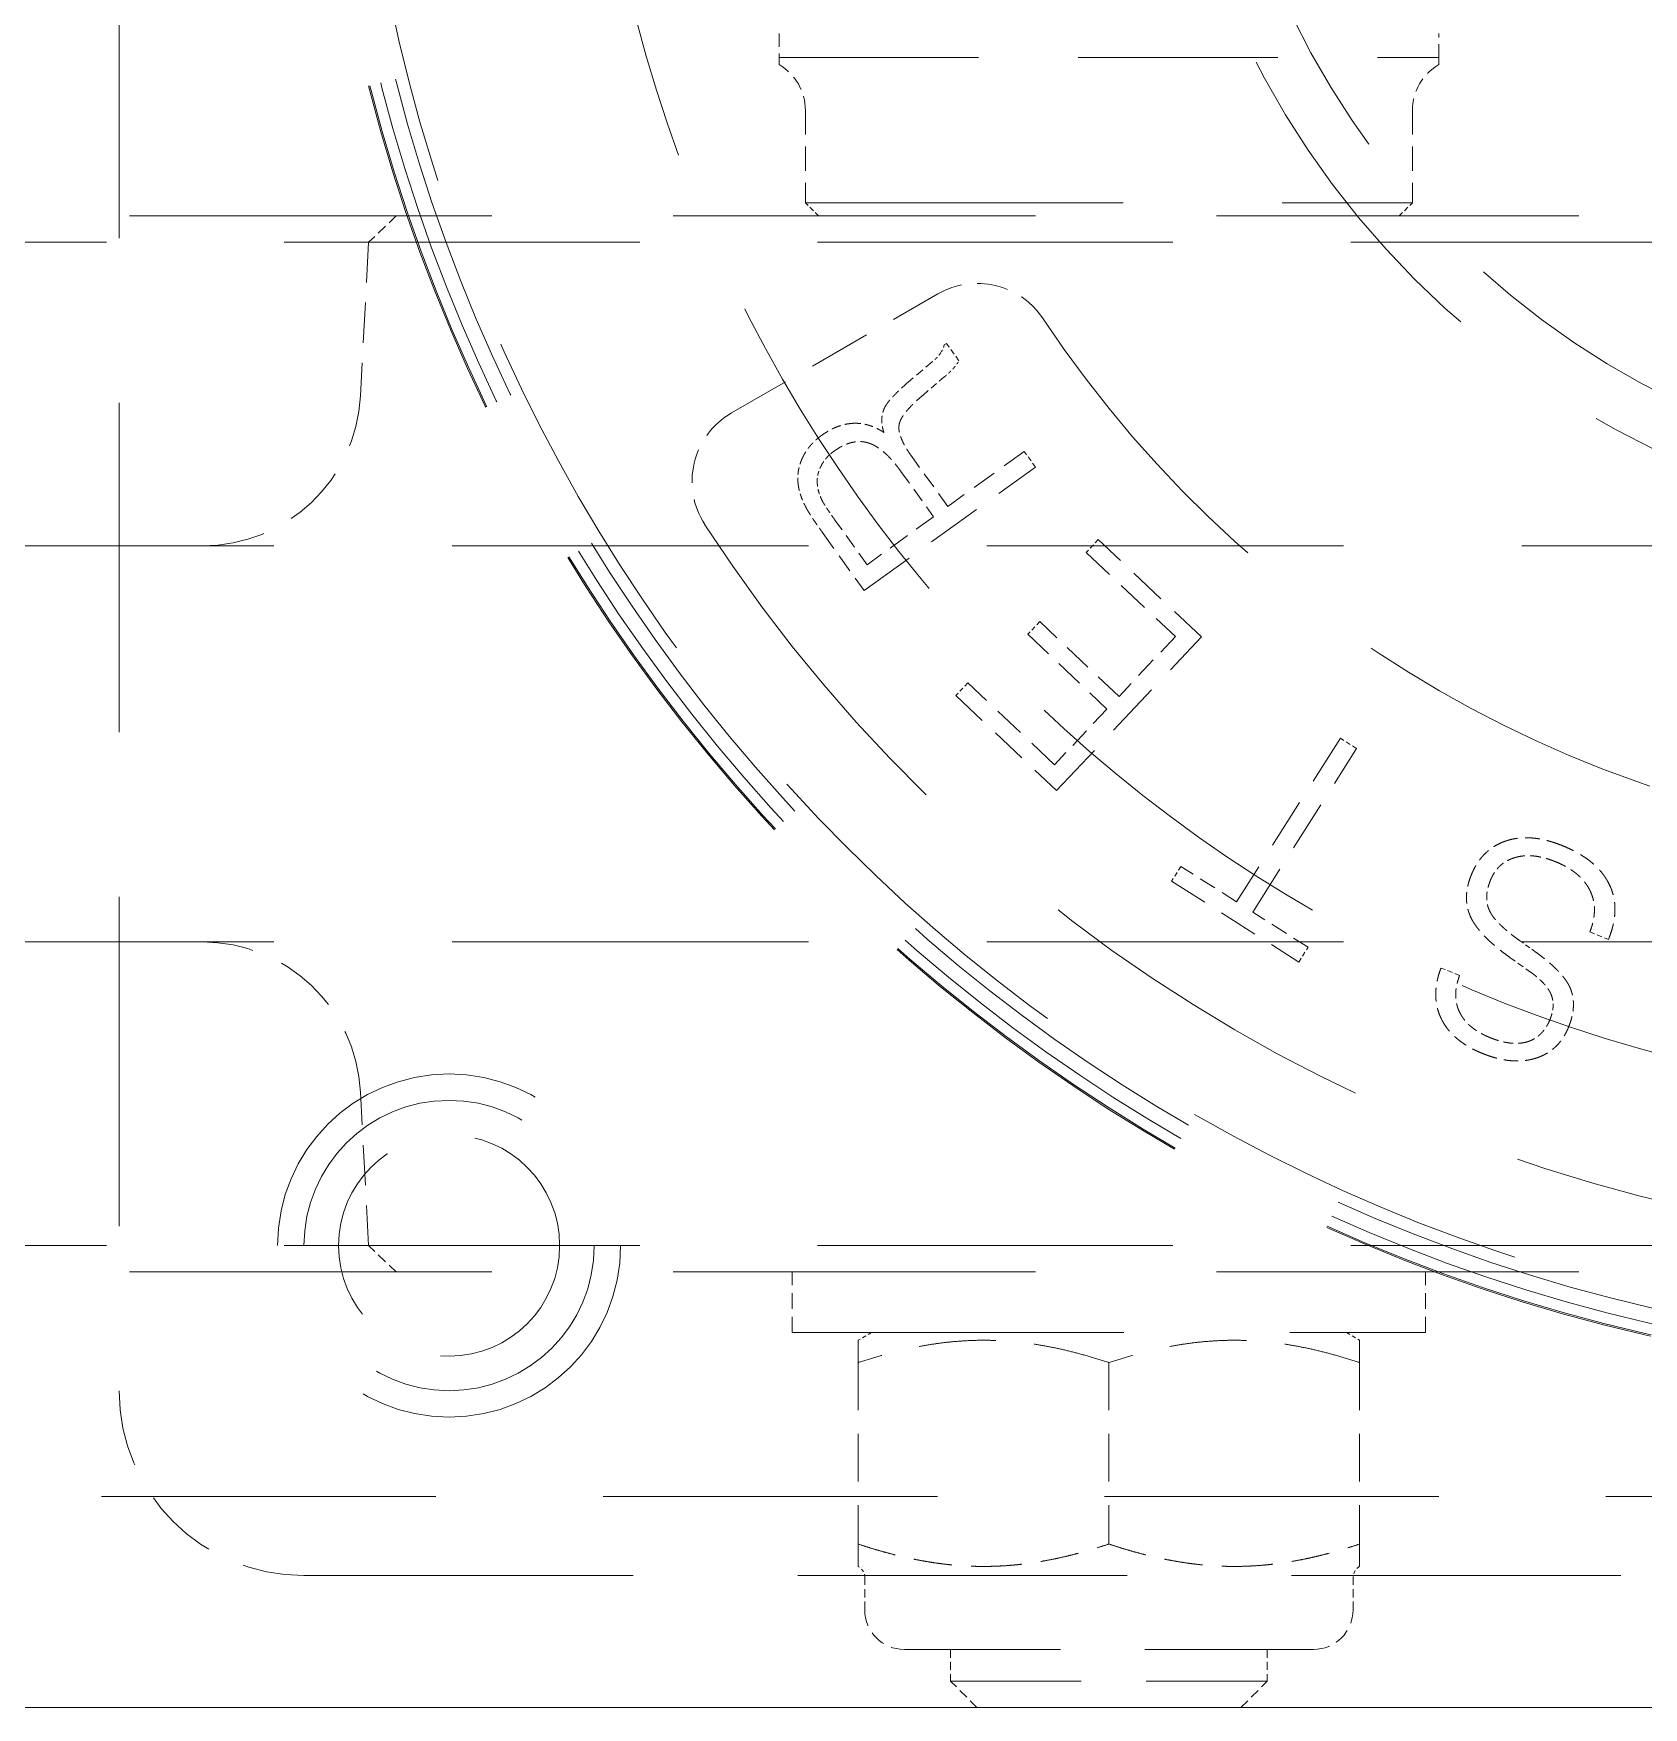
# Model space of a CAD drawing. Header units: millimetres. Extents: x 36 to 2484, y 36 to 1746.
# Drawn here: x 1410.9 to 1471.9, y 869.6 to 933 of the extents above; entities that cross this region are included whole.
import ezdxf

# ---------------------------------------------------------------- set-up
doc = ezdxf.new("R2010")
doc.units = ezdxf.units.MM
doc.header["$LTSCALE"] = 6
doc.linetypes.add('HIDDEN', pattern=[9.525, 6.35, -3.175])
doc.layers.add('가는파선_A3', color=7, linetype='HIDDEN', lineweight=13, true_color=0x008000)
doc.layers.add('굵은실선_A3', color=7, linetype='Continuous', lineweight=18)

msp = doc.modelspace()

# ---------------------------------------------------------------- linework, layer by layer
at = {"layer": '가는파선_A3', "ltscale": 0.327507}
for p, q in [((1414.168, 1012.637), (1414.168, 881.618)), ((1421.158, 874.627), (1552.178, 874.627))]:
    msp.add_line(p, q, dxfattribs=at)
at = {"layer": '가는파선_A3', "ltscale": 0.01332}
for p, q in [((1439.168, 933.04), (1439.168, 932.127)), ((1464.168, 932.127), (1464.168, 933.04))]:
    msp.add_line(p, q, dxfattribs=at)
at = {"layer": '가는파선_A3', "ltscale": 0.19837}
msp.add_line((1439.168, 932.127), (1464.168, 932.127), dxfattribs=at)
at = {"layer": '가는파선_A3', "ltscale": 0.035085}
for p, q in [((1439.168, 932.127), (1439.168, 931.859)), ((1464.168, 931.859), (1464.168, 932.127))]:
    msp.add_line(p, q, dxfattribs=at)
at = {"layer": '가는파선_A3', "ltscale": 0.024011}
for p, q in [((1440.168, 930.127), (1440.168, 926.627)), ((1463.168, 930.127), (1463.168, 926.627))]:
    msp.add_line(p, q, dxfattribs=at)
at = {"layer": '가는파선_A3', "ltscale": 0.316083}
msp.add_line((1440.168, 926.627), (1463.168, 926.627), dxfattribs=at)
at = {"layer": '가는파선_A3', "ltscale": 0.004771}
for p, q in [((1440.668, 926.127), (1440.168, 926.627)), ((1462.668, 926.127), (1463.168, 926.627))]:
    msp.add_line(p, q, dxfattribs=at)
at = {"layer": '가는파선_A3', "ltscale": 0.360365}
for p, q in [((1510.668, 926.127), (1392.668, 926.127)), ((1510.668, 886.127), (1392.668, 886.127))]:
    msp.add_line(p, q, dxfattribs=at)
at = {"layer": '가는파선_A3', "ltscale": 0.009894}
for p, q in [((1424.668, 926.127), (1423.616, 925.129)), ((1424.668, 886.127), (1423.616, 887.126))]:
    msp.add_line(p, q, dxfattribs=at)
at = {"layer": '가는파선_A3', "ltscale": 0.353516}
for p, q in [((1400.22, 925.129), (1503.116, 925.129)), ((1400.22, 887.126), (1503.116, 887.126))]:
    msp.add_line(p, q, dxfattribs=at)
at = {"layer": '가는파선_A3', "ltscale": 0.040017}
for p, q in [((1423.616, 925.129), (1423.311, 919.313)), ((1423.616, 887.126), (1423.311, 892.941))]:
    msp.add_line(p, q, dxfattribs=at)
at = {"layer": '가는파선_A3', "ltscale": 0.062002}
msp.add_line((1437.373, 918.667), (1445.18, 923.174), dxfattribs=at)
at = {"layer": '가는파선_A3', "ltscale": 0.000647778}
msp.add_line((1445.511, 921.303), (1445.422, 921.24), dxfattribs=at)
at = {"layer": '가는파선_A3', "ltscale": 0.005508}
msp.add_line((1445.986, 920.642), (1445.511, 921.303), dxfattribs=at)
at = {"layer": '가는파선_A3', "ltscale": 0.008222}
msp.add_line((1444.976, 920.597), (1444.049, 919.822), dxfattribs=at)
at = {"layer": '가는파선_A3', "ltscale": 0.007178}
msp.add_line((1444.615, 919.333), (1445.419, 920.019), dxfattribs=at)
at = {"layer": '가는파선_A3', "ltscale": 0.015977}
msp.add_line((1445.563, 915.12), (1444.199, 917.014), dxfattribs=at)
at = {"layer": '가는파선_A3', "ltscale": 0.024502}
msp.add_line((1448.461, 917.208), (1445.563, 915.12), dxfattribs=at)
at = {"layer": '가는파선_A3', "ltscale": 0.00491}
for p, q in [((1448.886, 916.618), (1448.461, 917.208)), ((1461.055, 905.952), (1460.442, 906.342))]:
    msp.add_line(p, q, dxfattribs=at)
at = {"layer": '가는파선_A3', "ltscale": 0.055011}
for p, q in [((1442.395, 911.941), (1448.886, 916.618)), ((1449.681, 904.361), (1455.171, 910.179))]:
    msp.add_line(p, q, dxfattribs=at)
at = {"layer": '가는파선_A3', "ltscale": 0.014482}
msp.add_line((1443.789, 916.451), (1445.026, 914.733), dxfattribs=at)
at = {"layer": '가는파선_A3', "ltscale": 0.014257}
msp.add_line((1442.507, 912.918), (1441.289, 914.609), dxfattribs=at)
at = {"layer": '가는파선_A3', "ltscale": 0.021286}
msp.add_line((1445.026, 914.733), (1442.507, 912.918), dxfattribs=at)
at = {"layer": '가는파선_A3', "ltscale": 0.018221}
msp.add_line((1440.841, 914.099), (1442.395, 911.941), dxfattribs=at)
at = {"layer": '가는파선_A3', "ltscale": 0.004461}
for p, q in [((1451.264, 913.867), (1450.809, 913.385)), ((1449.05, 910.762), (1448.596, 910.28)), ((1446.322, 908.441), (1445.868, 907.959)), ((1454.397, 901.49), (1454.042, 900.931)), ((1458.86, 897.867), (1459.215, 898.426))]:
    msp.add_line(p, q, dxfattribs=at)
at = {"layer": '가는파선_A3', "ltscale": 0.036915}
msp.add_line((1455.171, 910.179), (1451.264, 913.867), dxfattribs=at)
at = {"layer": '가는파선_A3', "ltscale": 0.354572}
for p, q in [((1406.517, 913.627), (1496.819, 913.627)), ((1406.517, 898.627), (1496.819, 898.627))]:
    msp.add_line(p, q, dxfattribs=at)
at = {"layer": '가는파선_A3', "ltscale": 0.031905}
msp.add_line((1450.809, 913.385), (1454.188, 910.197), dxfattribs=at)
at = {"layer": '가는파선_A3', "ltscale": 0.028316}
for p, q in [((1452.05, 907.931), (1449.05, 910.762)), ((1448.596, 910.28), (1451.595, 907.449))]:
    msp.add_line(p, q, dxfattribs=at)
at = {"layer": '가는파선_A3', "ltscale": 0.021361}
msp.add_line((1454.188, 910.197), (1452.05, 907.931), dxfattribs=at)
at = {"layer": '가는파선_A3', "ltscale": 0.031008}
msp.add_line((1449.606, 905.342), (1446.322, 908.441), dxfattribs=at)
at = {"layer": '가는파선_A3', "ltscale": 0.036018}
msp.add_line((1445.868, 907.959), (1449.681, 904.361), dxfattribs=at)
at = {"layer": '가는파선_A3', "ltscale": 0.019866}
msp.add_line((1451.595, 907.449), (1449.606, 905.342), dxfattribs=at)
at = {"layer": '가는파선_A3', "ltscale": 0.05045}
for p, q in [((1460.442, 906.342), (1456.504, 900.15)), ((1457.118, 899.76), (1461.055, 905.952))]:
    msp.add_line(p, q, dxfattribs=at)
at = {"layer": '가는파선_A3', "ltscale": 0.017099}
msp.add_line((1456.504, 900.15), (1454.397, 901.49), dxfattribs=at)
at = {"layer": '가는파선_A3', "ltscale": 0.039233}
msp.add_line((1454.042, 900.931), (1458.86, 897.867), dxfattribs=at)
at = {"layer": '가는파선_A3', "ltscale": 0.017024}
msp.add_line((1459.215, 898.426), (1457.118, 899.76), dxfattribs=at)
at = {"layer": '가는파선_A3', "ltscale": 0.005214}
msp.add_line((1467.857, 898.233), (1467.228, 898.68), dxfattribs=at)
at = {"layer": '가는파선_A3', "ltscale": 0.005134}
for p, q in [((1469.89, 899.005), (1470.596, 898.726)), ((1464.956, 897.36), (1464.249, 897.64))]:
    msp.add_line(p, q, dxfattribs=at)
at = {"layer": '가는파선_A3', "ltscale": 0.000273889}
msp.add_line((1470.596, 898.726), (1470.616, 898.777), dxfattribs=at)
at = {"layer": '가는파선_A3', "ltscale": 0.00652}
msp.add_line((1466.86, 898.043), (1467.644, 897.488), dxfattribs=at)
at = {"layer": '가는파선_A3', "ltscale": 0.015744}
for p, q in [((1439.668, 883.827), (1439.668, 886.127)), ((1463.668, 883.827), (1463.668, 886.127))]:
    msp.add_line(p, q, dxfattribs=at)
at = {"layer": '가는파선_A3', "ltscale": 0.329826}
msp.add_line((1439.668, 883.827), (1463.668, 883.827), dxfattribs=at)
at = {"layer": '가는파선_A3', "ltscale": 0.003877}
for p, q in [((1442.668, 883.827), (1442.168, 883.539)), ((1460.668, 883.827), (1461.168, 883.539))]:
    msp.add_line(p, q, dxfattribs=at)
at = {"layer": '가는파선_A3', "ltscale": 0.038264}
for p, q in [((1442.168, 882.69), (1442.168, 883.539)), ((1461.168, 883.539), (1461.168, 882.69))]:
    msp.add_line(p, q, dxfattribs=at)
at = {"layer": '가는파선_A3', "ltscale": 0.047227}
for p, q in [((1442.168, 882.69), (1442.168, 875.82)), ((1451.668, 882.69), (1451.668, 875.82)), ((1461.168, 882.69), (1461.168, 875.82))]:
    msp.add_line(p, q, dxfattribs=at)
at = {"layer": '가는파선_A3', "ltscale": 0.332458}
msp.add_line((1559.168, 877.627), (1369.168, 877.627), dxfattribs=at)
at = {"layer": '가는파선_A3', "ltscale": 0.008245}
for p, q in [((1442.418, 873.327), (1442.418, 874.539)), ((1460.918, 873.327), (1460.918, 874.539))]:
    msp.add_line(p, q, dxfattribs=at)
at = {"layer": '가는파선_A3', "ltscale": 0.167626}
msp.add_line((1459.418, 871.827), (1443.918, 871.827), dxfattribs=at)
at = {"layer": '가는파선_A3', "ltscale": 0.008167}
for p, q in [((1445.668, 871.827), (1445.668, 870.627)), ((1457.668, 871.827), (1457.668, 870.627))]:
    msp.add_line(p, q, dxfattribs=at)
at = {"layer": '가는파선_A3', "ltscale": 0.129753}
msp.add_line((1445.668, 870.627), (1457.668, 870.627), dxfattribs=at)
at = {"layer": '가는파선_A3', "ltscale": 0.009642}
for p, q in [((1446.668, 869.627), (1445.668, 870.627)), ((1456.668, 869.627), (1457.668, 870.627))]:
    msp.add_line(p, q, dxfattribs=at)
at = {"layer": '가는파선_A3', "ltscale": 0.340571}
msp.add_circle((1486.668, 947.127), 65.052, dxfattribs=at)
at = {"layer": '가는파선_A3', "ltscale": 0.340297}
msp.add_circle((1486.668, 947.127), 65, dxfattribs=at)
at = {"layer": '가는파선_A3', "ltscale": 0.338101}
msp.add_circle((1486.668, 947.127), 64.581, dxfattribs=at)
at = {"layer": '가는파선_A3', "ltscale": 0.335061}
msp.add_circle((1486.668, 947.127), 64, dxfattribs=at)
at = {"layer": '가는파선_A3', "ltscale": 0.349222}
msp.add_circle((1486.668, 947.127), 63.528, dxfattribs=at)
at = {"layer": '가는파선_A3', "ltscale": 0.333491}
msp.add_circle((1486.668, 947.127), 54.6, dxfattribs=at)
at = {"layer": '가는파선_A3', "ltscale": 0.330825}
msp.add_circle((1486.668, 947.127), 33.1, dxfattribs=at)
at = {"layer": '가는파선_A3', "ltscale": 0.34192}
msp.add_circle((1486.668, 947.127), 31.1, dxfattribs=at)
at = {"layer": '가는파선_A3', "ltscale": 0.357311}
msp.add_circle((1426.668, 887.127), 6.5, dxfattribs=at)
at = {"layer": '가는파선_A3', "ltscale": 0.302341}
msp.add_circle((1426.668, 887.127), 5.5, dxfattribs=at)
at = {"layer": '가는파선_A3', "ltscale": 0.181174}
msp.add_circle((1426.668, 887.127), 4.188, dxfattribs=at)
at = {"layer": '가는파선_A3', "ltscale": 0.014328}
for centre, start, end in [((1438.168, 930.127), 0, 60), ((1465.168, 930.127), 120, 180)]:
    msp.add_arc(centre, 2, start, end, dxfattribs=at)
at = {"layer": '가는파선_A3', "ltscale": 0.031071}
msp.add_arc((1446.68, 920.576), 3, 33.58332, 120, dxfattribs=at)
at = {"layer": '가는파선_A3', "ltscale": 0.310128}
msp.add_arc((1486.668, 947.127), 45, 213.58332, 326.41668, dxfattribs=at)
at = {"layer": '가는파선_A3', "ltscale": 0.062662}
for centre, start, end in [((1417.319, 919.627), 270, 357), ((1417.319, 892.627), 3, 90)]:
    msp.add_arc(centre, 6, start, end, dxfattribs=at)
at = {"layer": '가는파선_A3', "ltscale": 0.033451}
msp.add_arc((1438.873, 916.069), 3, 120, 213.01696, dxfattribs=at)
at = {"layer": '가는파선_A3', "ltscale": 0.348046}
msp.add_arc((1486.668, 947.127), 60, 213.01696, 326.98304, dxfattribs=at)
at = {"layer": '가는파선_A3', "ltscale": 0.003507}
for centre, start, end in [((1441.918, 874.539), 0, 60), ((1461.418, 874.539), 120, 180)]:
    msp.add_arc(centre, 0.5, start, end, dxfattribs=at)
at = {"layer": '가는파선_A3', "ltscale": 0.016132}
for centre, start, end in [((1443.918, 873.327), 180, 270), ((1459.418, 873.327), 270, 0)]:
    msp.add_arc(centre, 1.5, start, end, dxfattribs=at)
at = {"layer": '가는파선_A3', "ltscale": 0.075553}
msp.add_ellipse((1421.178, 881.637), major_axis=(-4.963, -4.963), ratio=0.997265, start_param=5.499157, end_param=7.067214, dxfattribs=at)
at = {"layer": '가는파선_A3', "ltscale": 0.003198}
msp.add_open_spline([(1445.297, 920.949), (1445.192, 920.779), (1444.976, 920.597)], degree=2, dxfattribs=at)
at = {"layer": '가는파선_A3', "ltscale": 0.002107}
msp.add_open_spline([(1445.422, 921.24), (1445.407, 921.094), (1445.297, 920.949)], degree=2, dxfattribs=at)
at = {"layer": '가는파선_A3', "ltscale": 0.003298}
msp.add_open_spline([(1445.419, 920.019), (1445.644, 920.208), (1445.777, 920.358)], degree=2, dxfattribs=at)
at = {"layer": '가는파선_A3', "ltscale": 0.002342}
msp.add_open_spline([(1445.777, 920.358), (1445.919, 920.513), (1445.986, 920.642)], degree=2, dxfattribs=at)
at = {"layer": '가는파선_A3', "ltscale": 0.008375}
msp.add_open_spline([(1444.049, 919.822), (1443.378, 919.231), (1443.205, 918.933)], degree=2, dxfattribs=at)
at = {"layer": '가는파선_A3', "ltscale": 0.00708}
msp.add_open_spline([(1443.205, 918.933), (1442.955, 918.499), (1443.142, 917.924)], degree=2, dxfattribs=at)
at = {"layer": '가는파선_A3', "ltscale": 0.009806}
msp.add_open_spline([(1443.721, 918.234), (1443.805, 918.656), (1444.615, 919.333)], degree=2, dxfattribs=at)
at = {"layer": '가는파선_A3', "ltscale": 0.008937}
msp.add_open_spline([(1441.993, 918.274), (1441.383, 918.249), (1440.784, 917.818)], degree=2, dxfattribs=at)
at = {"layer": '가는파선_A3', "ltscale": 0.008312}
msp.add_open_spline([(1443.142, 917.924), (1442.595, 918.293), (1441.993, 918.274)], degree=2, dxfattribs=at)
at = {"layer": '가는파선_A3', "ltscale": 0.009151}
msp.add_open_spline([(1444.199, 917.014), (1443.634, 917.798), (1443.721, 918.234)], degree=2, dxfattribs=at)
at = {"layer": '가는파선_A3', "ltscale": 0.007602}
msp.add_open_spline([(1440.784, 917.818), (1440.291, 917.462), (1440.064, 916.978)], degree=2, dxfattribs=at)
at = {"layer": '가는파선_A3', "ltscale": 0.007032}
msp.add_open_spline([(1440.064, 916.978), (1439.831, 916.503), (1439.893, 915.972)], degree=2, dxfattribs=at)
at = {"layer": '가는파선_A3', "ltscale": 0.004937}
msp.add_open_spline([(1440.768, 916.669), (1440.929, 916.985), (1441.246, 917.214)], degree=2, dxfattribs=at)
at = {"layer": '가는파선_A3', "ltscale": 0.009552}
msp.add_open_spline([(1441.246, 917.214), (1441.95, 917.721), (1442.557, 917.529)], degree=2, dxfattribs=at)
at = {"layer": '가는파선_A3', "ltscale": 0.011361}
msp.add_open_spline([(1442.557, 917.529), (1443.148, 917.34), (1443.789, 916.451)], degree=2, dxfattribs=at)
at = {"layer": '가는파선_A3', "ltscale": 0.004516}
msp.add_open_spline([(1440.617, 916.025), (1440.602, 916.362), (1440.768, 916.669)], degree=2, dxfattribs=at)
at = {"layer": '가는파선_A3', "ltscale": 0.006661}
msp.add_open_spline([(1439.893, 915.972), (1439.945, 915.528), (1440.21, 915.049)], degree=2, dxfattribs=at)
at = {"layer": '가는파선_A3', "ltscale": 0.004885}
msp.add_open_spline([(1440.808, 915.333), (1440.626, 915.697), (1440.617, 916.025)], degree=2, dxfattribs=at)
at = {"layer": '가는파선_A3', "ltscale": 0.007761}
msp.add_open_spline([(1440.21, 915.049), (1440.39, 914.724), (1440.841, 914.099)], degree=2, dxfattribs=at)
at = {"layer": '가는파선_A3', "ltscale": 0.005889}
msp.add_open_spline([(1441.289, 914.609), (1440.946, 915.085), (1440.808, 915.333)], degree=2, dxfattribs=at)
at = {"layer": '가는파선_A3', "ltscale": 0.013062}
msp.add_open_spline([(1466.699, 902.449), (1465.781, 902.135), (1465.39, 901.146)], degree=2, dxfattribs=at)
at = {"layer": '가는파선_A3', "ltscale": 0.014711}
msp.add_open_spline([(1468.798, 902.296), (1467.616, 902.763), (1466.699, 902.449)], degree=2, dxfattribs=at)
at = {"layer": '가는파선_A3', "ltscale": 0.008889}
msp.add_open_spline([(1466.118, 900.951), (1466.382, 901.617), (1467.032, 901.816)], degree=2, dxfattribs=at)
at = {"layer": '가는파선_A3', "ltscale": 0.01064}
msp.add_open_spline([(1467.032, 901.816), (1467.686, 902.024), (1468.554, 901.681)], degree=2, dxfattribs=at)
at = {"layer": '가는파선_A3', "ltscale": 0.016225}
msp.add_open_spline([(1470.606, 900.847), (1470.14, 901.766), (1468.798, 902.296)], degree=2, dxfattribs=at)
at = {"layer": '가는파선_A3', "ltscale": 0.011466}
msp.add_open_spline([(1465.39, 901.146), (1465.035, 900.247), (1465.4, 899.519)], degree=2, dxfattribs=at)
at = {"layer": '가는파선_A3', "ltscale": 0.012123}
msp.add_open_spline([(1468.554, 901.681), (1469.543, 901.29), (1469.893, 900.58)], degree=2, dxfattribs=at)
at = {"layer": '가는파선_A3', "ltscale": 0.008478}
msp.add_open_spline([(1466.121, 899.748), (1465.843, 900.255), (1466.118, 900.951)], degree=2, dxfattribs=at)
at = {"layer": '가는파선_A3', "ltscale": 0.011086}
msp.add_open_spline([(1469.893, 900.58), (1470.237, 899.884), (1469.89, 899.005)], degree=2, dxfattribs=at)
at = {"layer": '가는파선_A3', "ltscale": 0.01463}
msp.add_open_spline([(1470.616, 898.777), (1471.075, 899.937), (1470.606, 900.847)], degree=2, dxfattribs=at)
at = {"layer": '가는파선_A3', "ltscale": 0.014325}
msp.add_open_spline([(1465.4, 899.519), (1465.748, 898.833), (1466.86, 898.043)], degree=2, dxfattribs=at)
at = {"layer": '가는파선_A3', "ltscale": 0.010575}
msp.add_open_spline([(1467.228, 898.68), (1466.355, 899.305), (1466.121, 899.748)], degree=2, dxfattribs=at)
at = {"layer": '가는파선_A3', "ltscale": 0.012461}
msp.add_open_spline([(1469.12, 896.94), (1468.835, 897.519), (1467.857, 898.233)], degree=2, dxfattribs=at)
at = {"layer": '가는파선_A3', "ltscale": 0.013614}
msp.add_open_spline([(1464.249, 897.64), (1463.846, 896.562), (1464.267, 895.707)], degree=2, dxfattribs=at)
at = {"layer": '가는파선_A3', "ltscale": 0.009971}
msp.add_open_spline([(1464.968, 895.943), (1464.651, 896.559), (1464.956, 897.36)], degree=2, dxfattribs=at)
at = {"layer": '가는파선_A3', "ltscale": 0.007881}
msp.add_open_spline([(1467.644, 897.488), (1468.243, 897.053), (1468.42, 896.645)], degree=2, dxfattribs=at)
at = {"layer": '가는파선_A3', "ltscale": 0.01067}
msp.add_open_spline([(1469.092, 895.422), (1469.431, 896.28), (1469.12, 896.94)], degree=2, dxfattribs=at)
at = {"layer": '가는파선_A3', "ltscale": 0.006502}
msp.add_open_spline([(1468.42, 896.645), (1468.593, 896.226), (1468.389, 895.712)], degree=2, dxfattribs=at)
at = {"layer": '가는파선_A3', "ltscale": 0.014472}
msp.add_open_spline([(1464.267, 895.707), (1464.688, 894.852), (1465.859, 894.389)], degree=2, dxfattribs=at)
at = {"layer": '가는파선_A3', "ltscale": 0.010496}
msp.add_open_spline([(1466.133, 894.993), (1465.275, 895.332), (1464.968, 895.943)], degree=2, dxfattribs=at)
at = {"layer": '가는파선_A3', "ltscale": 0.008466}
msp.add_open_spline([(1468.389, 895.712), (1468.126, 895.045), (1467.548, 894.853)], degree=2, dxfattribs=at)
at = {"layer": '가는파선_A3', "ltscale": 0.012024}
msp.add_open_spline([(1467.875, 894.234), (1468.737, 894.524), (1469.092, 895.422)], degree=2, dxfattribs=at)
at = {"layer": '가는파선_A3', "ltscale": 0.009893}
msp.add_open_spline([(1467.548, 894.853), (1466.96, 894.666), (1466.133, 894.993)], degree=2, dxfattribs=at)
at = {"layer": '가는파선_A3', "ltscale": 0.014122}
msp.add_open_spline([(1465.859, 894.389), (1466.99, 893.942), (1467.875, 894.234)], degree=2, dxfattribs=at)
at = {"layer": '가는파선_A3', "ltscale": 0.076629}
for points in [[(1451.668, 882.69), (1446.918, 884.274), (1442.168, 882.69)], [(1461.168, 882.69), (1456.418, 884.274), (1451.668, 882.69)]]:
    msp.add_rational_spline(points, [1, 1.15470053838, 1], degree=2, dxfattribs=at)
at = {"layer": '가는파선_A3', "ltscale": 0.038264}
for points in [[(1442.168, 874.972), (1442.168, 874.972), (1442.168, 875.82)], [(1442.168, 875.82), (1444.713, 874.972), (1446.918, 874.972)], [(1446.918, 874.972), (1449.122, 874.972), (1451.668, 875.82)], [(1451.668, 875.82), (1454.213, 874.972), (1456.418, 874.972)], [(1456.418, 874.972), (1458.622, 874.972), (1461.168, 875.82)], [(1461.168, 875.82), (1461.168, 874.972), (1461.168, 874.972)]]:
    msp.add_rational_spline(points, [1, 1.0379548493, 1], degree=2, dxfattribs=at)
at = {"layer": '굵은실선_A3'}
msp.add_line((1559.168, 869.627), (1364.168, 869.627), dxfattribs=at)

doc.saveas('drawing.dxf')
